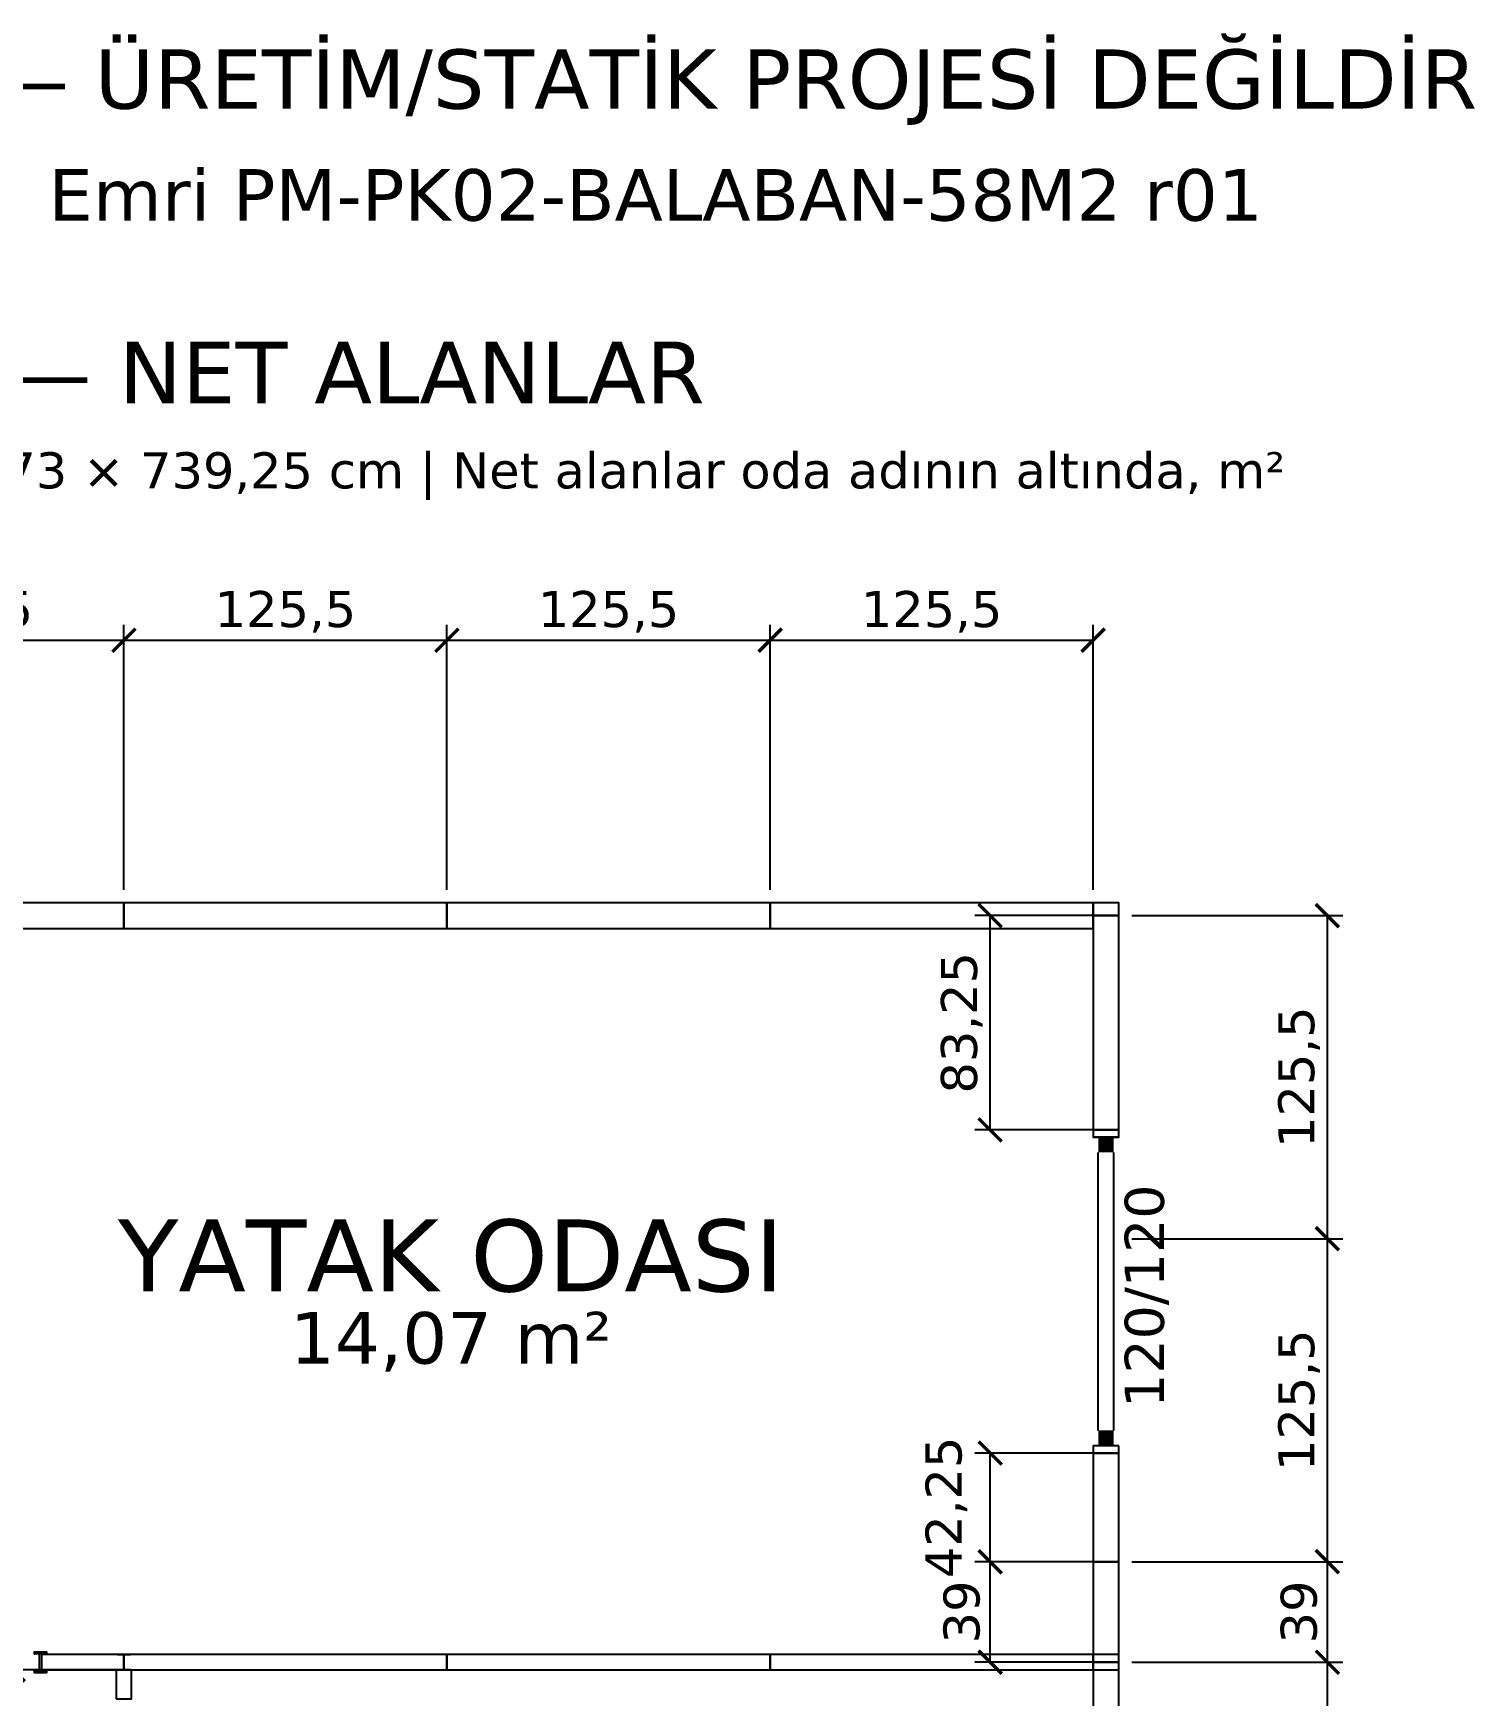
# Model space of a CAD drawing. Header units: centimetres. Extents: x -135 to 4159, y -1445 to 1077.
# Drawn here: x 1424 to 1984, y 431 to 1077 of the extents above; entities that cross this region are included whole.
import ezdxf
from ezdxf.enums import TextEntityAlignment as Align

# ---------------------------------------------------------------- set-up
doc = ezdxf.new("R2010")
doc.units = ezdxf.units.CM
for name, color, linetype in [('DIS_DUVAR_100', 30, 'Continuous'), ('DIS_UCLU_H_100', 3, 'Continuous'), ('IC_DUVAR_60', 30, 'Continuous'), ('IC_KAPILAR', 7, 'Continuous'), ('IC_UCLU_H_60', 3, 'Continuous'), ('KOSE_PROFIL_100', 8, 'Continuous'), ('ODA_ADLARI', 7, 'Continuous'), ('OLCULER', 7, 'Continuous'), ('OZEL_PANEL_OLCU_CM', 3, 'Continuous'), ('PENCERE', 10, 'Continuous'), ('PORTMAN_INFO', 7, 'Continuous')]:
    doc.layers.add(name, color=color, linetype=linetype)
doc.styles.add('PORTMAN', font='DejaVuSans.ttf')
doc.styles.get("Standard").update_dxf_attribs({"font": 'DejaVuSans.ttf'})
doc.dimstyles.new('PORTMAN', dxfattribs={"dimtxt": 14, "dimasz": 9, "dimexe": 6, "dimexo": 5, "dimgap": 4, "dimtad": 1, "dimtxsty": 'PORTMAN', "dimblk": 'ARCHTICK', "dimcen": 2.5, "dimazin": 3, "dimtfac": 0.5, "dimtmove": 2, "dimatfit": 3})

# ---------------------------------------------------------------- blocks, each defined once
blk = doc.blocks.new('BOM_D01_1255p0_DIS_DOLU')
blk.add_lwpolyline([(0, 0), (10, 0), (10, 125.5), (0, 125.5)], close=True)
blk = doc.blocks.new('kaynak-ic-kapi')
at = {"color": 133, "linetype": 'Continuous', "lineweight": 25, "true_color": 0x6ec1dd}
for p, q in [((54247.47, 7919.88), (54248.32, 7919.88)), ((54248.32, 7919.59), (54247.47, 7919.59)), ((54248.6, 7919.88), (54248.04, 7919.03)), ((54248.32, 7919.31), (54248.04, 7919.59)), ((54248.32, 7919.88), (54248.32, 7919.59)), ((54248.32, 7919.31), (54248.6, 7919.31)), ((54248.32, 7919.03), (54248.6, 7919.31)), ((54249.16, 7919.03), (54248.6, 7919.88)), ((54248.6, 7919.88), (54248.6, 7919.59)), ((54248.6, 7919.88), (54248.88, 7919.88)), ((54248.6, 7919.59), (54248.88, 7919.03)), ((54249.16, 7919.88), (54248.88, 7919.59)), ((54248.88, 7919.88), (54249.45, 7919.03)), ((54249.73, 7919.59), (54248.88, 7919.59)), ((54249.16, 7919.03), (54248.88, 7919.03)), ((54249.16, 7919.88), (54249.16, 7919.88)), ((54249.16, 7919.03), (54249.73, 7919.59)), ((54249.16, 7919.03), (54249.45, 7919.03)), ((54250.01, 7919.88), (54249.45, 7919.03)), ((54250.01, 7919.88), (54249.73, 7919.59)), ((54249.73, 7919.31), (54249.73, 7919.59)), ((54249.73, 7919.31), (54250.01, 7919.31)), ((54249.73, 7919.03), (54250.01, 7919.31)), ((54250.57, 7919.03), (54250.01, 7919.88)), ((54250.01, 7919.88), (54250.01, 7919.88)), ((54250.01, 7919.88), (54250.01, 7919.59)), ((54250.01, 7919.88), (54250.29, 7919.88)), ((54250.01, 7919.59), (54250.29, 7919.03)), ((54250.29, 7919.88), (54250.86, 7919.03)), ((54250.29, 7912.83), (54250.29, 7919.03)), ((54250.57, 7919.88), (54250.57, 7919.88)), ((54250.57, 7919.88), (54250.57, 7919.59)), ((54251.42, 7919.59), (54250.57, 7919.59)), ((54250.57, 7919.03), (54250.57, 7919.03)), ((54250.57, 7919.03), (54250.86, 7919.03)), ((54250.86, 7919.03), (54251.14, 7919.59)), ((54251.7, 7919.88), (54251.14, 7919.03)), ((54251.42, 7919.31), (54251.14, 7919.59)), ((54251.42, 7919.88), (54251.42, 7919.88)), ((54251.42, 7919.88), (54251.42, 7919.59)), ((54251.7, 7919.88), (54251.42, 7919.59)), ((54251.42, 7919.59), (54251.98, 7919.03)), ((54251.42, 7919.31), (54251.7, 7919.31)), ((54251.42, 7919.03), (54251.7, 7919.31)), ((54252.27, 7919.03), (54251.7, 7919.88)), ((54251.7, 7919.88), (54252.27, 7919.88)), ((54251.7, 7919.88), (54251.98, 7919.88)), ((54251.98, 7919.88), (54251.98, 7919.88)), ((54251.98, 7919.88), (54251.98, 7919.59)), ((54251.98, 7919.88), (54252.27, 7919.03)), ((54252.27, 7919.59), (54251.98, 7919.59)), ((54251.98, 7919.03), (54251.98, 7919.03)), ((54251.98, 7919.03), (54252.27, 7919.03)), ((54252.27, 7919.03), (54252.27, 7919.03)), ((54248.32, 7912.26), (54247.47, 7912.26)), ((54247.47, 7911.98), (54248.32, 7911.98)), ((54248.6, 7911.98), (54248.04, 7912.83)), ((54248.32, 7912.26), (54248.04, 7912.26)), ((54248.32, 7912.83), (54248.6, 7912.26)), ((54248.32, 7912.26), (54248.32, 7911.98)), ((54248.32, 7912.26), (54248.6, 7912.26)), ((54249.16, 7912.83), (54248.6, 7911.98)), ((54248.6, 7912.26), (54248.88, 7912.83)), ((54249.16, 7912.83), (54248.88, 7912.83)), ((54248.88, 7911.98), (54249.45, 7912.83)), ((54249.16, 7911.98), (54248.88, 7912.26)), ((54249.73, 7912.26), (54248.88, 7912.26)), ((54249.16, 7912.83), (54249.45, 7912.83)), ((54249.16, 7912.83), (54249.73, 7912.26)), ((54249.16, 7911.98), (54249.16, 7911.98)), ((54250.01, 7911.98), (54249.45, 7912.83)), ((54249.73, 7912.83), (54250.01, 7912.26)), ((54250.01, 7911.98), (54249.73, 7912.26)), ((54249.73, 7912.26), (54249.73, 7912.26)), ((54249.73, 7912.26), (54250.01, 7912.26)), ((54250.57, 7912.83), (54250.01, 7911.98)), ((54250.01, 7912.26), (54250.29, 7912.83)), ((54250.01, 7911.98), (54250.01, 7912.26)), ((54250.01, 7911.98), (54250.01, 7911.98)), ((54250.01, 7911.98), (54250.29, 7911.98)), ((54250.29, 7911.98), (54250.86, 7912.83)), ((54250.57, 7912.83), (54250.57, 7912.83)), ((54250.57, 7912.83), (54250.86, 7912.83)), ((54250.57, 7911.98), (54250.57, 7912.26)), ((54251.42, 7912.26), (54250.57, 7912.26)), ((54250.57, 7911.98), (54250.57, 7911.98)), ((54250.86, 7912.83), (54251.14, 7912.26)), ((54251.7, 7911.98), (54251.14, 7912.83)), ((54251.42, 7912.26), (54251.14, 7912.26)), ((54251.42, 7912.26), (54251.98, 7912.83)), ((54251.42, 7912.83), (54251.7, 7912.26)), ((54251.42, 7911.98), (54251.42, 7912.26)), ((54251.7, 7911.98), (54251.42, 7912.26)), ((54251.42, 7912.26), (54251.7, 7912.26)), ((54251.42, 7911.98), (54251.42, 7911.98)), ((54252.27, 7912.83), (54251.7, 7911.98)), ((54251.7, 7911.98), (54252.27, 7911.98)), ((54251.7, 7911.98), (54251.98, 7911.98)), ((54251.98, 7912.83), (54251.98, 7912.83)), ((54251.98, 7912.83), (54252.27, 7912.83)), ((54251.98, 7911.98), (54252.27, 7912.83)), ((54251.98, 7911.98), (54251.98, 7912.26)), ((54252.27, 7912.26), (54251.98, 7912.26)), ((54251.98, 7911.98), (54251.98, 7911.98)), ((54252.27, 7912.83), (54252.27, 7912.83))]:
    blk.add_line(p, q, dxfattribs=at)
for points in [[(54247.47, 7919.03), (54247.47, 7919.88), (54252.27, 7919.88), (54252.27, 7919.03)], [(54248.6, 7919.88), (54250.01, 7919.88), (54251.42, 7919.88)], [(54248.6, 7912.26), (54248.6, 7911.98), (54248.88, 7911.98)], [(54248.6, 7911.98), (54250.01, 7911.98), (54251.42, 7911.98)]]:
    blk.add_lwpolyline(points, dxfattribs=at)
blk.add_lwpolyline([(54247.47, 7912.83), (54252.27, 7912.83), (54252.27, 7911.98), (54247.47, 7911.98)], close=True, dxfattribs=at)
blk = doc.blocks.new('BOM_K01_IC_KAPI_ACIKLIK820')
at = {"layer": 'IC_KAPILAR'}
blk.add_blockref('kaynak-ic-kapi', (0, 0), dxfattribs=at)
blk = doc.blocks.new('BOM_I11_1255p0_IC_K01_SOL_ALT_KAYM102p5')
blk.add_lwpolyline([(0, 93.5), (6, 93.5), (6, 125.5), (0, 125.5)], close=True)
at = {"layer": 'IC_KAPILAR', "xscale": -1, "rotation": 90}
blk.add_blockref('BOM_K01_IC_KAPI_ACIKLIK820', (7918.93, 54342.969), dxfattribs=at)
blk = doc.blocks.new('BOM_I01_1255p0_IC_DOLU')
blk.add_lwpolyline([(0, 0), (6, 0), (6, 125.5), (0, 125.5)], close=True)
blk = doc.blocks.new('BOM_I04_1225p0_IC_K01_SAG_UST')
blk.add_lwpolyline([(0, 111.25), (6, 111.25), (6, 122.5), (0, 122.5)], close=True)
blk = doc.blocks.new('BOM_D10_390p0_DIS_DOLU')
blk.add_lwpolyline([(0, 0), (10, 0), (10, 39), (0, 39)], close=True)
blk = doc.blocks.new('BOM_D11_422p5_DIS_DOLU')
blk.add_lwpolyline([(0, 0), (10, 0), (10, 42.25), (0, 42.25)], close=True)
blk = doc.blocks.new('kaynak-pencere-120120')
at = {"layer": 'PENCERE', "color": 1}
for p, q in [((53387.01, 8192.86), (53397.01, 8192.86)), ((53389.01, 8186.86), (53389.01, 8078.86)), ((53395.01, 8186.86), (53395.01, 8078.86)), ((53387.01, 8072.86), (53397.01, 8072.86))]:
    blk.add_line(p, q, dxfattribs=at)
for points in [[(53389.01, 8192.86), (53389.01, 8186.86), (53395.01, 8192.86), (53395.01, 8186.86)], [(53389.01, 8072.86), (53389.01, 8078.86), (53395.01, 8072.86), (53395.01, 8078.86)]]:
    blk.add_solid(points, dxfattribs=at)
at = {"layer": 'PENCERE', "color": 0, "lineweight": 25}
blk.add_text('120/120', height=15.217, rotation=270, dxfattribs=at).set_placement((53369.52, 8178.03))
blk = doc.blocks.new('BOM_P01_PENCERE_1200x1200')
at = {"layer": 'PENCERE'}
blk.add_blockref('kaynak-pencere-120120', (0, 0), dxfattribs=at)
blk = doc.blocks.new('BOM_D02_1255p0_DIS_P01')
for points in [[(0, 122.75), (10, 122.75), (10, 125.5), (0, 125.5)], [(0, 0), (10, 0), (10, 2.75), (0, 2.75)]]:
    blk.add_lwpolyline(points, close=True)
at = {"layer": 'PENCERE'}
blk.add_blockref('BOM_P01_PENCERE_1200x1200', (-53387.006, -8070.111), dxfattribs=at)
blk = doc.blocks.new('BOM_D12_832p5_DIS_DOLU')
blk.add_lwpolyline([(0, 0), (10, 0), (10, 83.25), (0, 83.25)], close=True)
blk = doc.blocks.new('BOM_B02_DIS_KOSE_100x50')
blk.add_lwpolyline([(0, 0), (10, 0), (10, 5), (0, 5)], close=True)
blk = doc.blocks.new('BOM_B05_UCLU_H_DIS_100x60')
blk.add_lwpolyline([(-5, -3), (5, -3), (5, 3), (-5, 3)], close=True)
blk = doc.blocks.new('BOM_B03_UCLU_H_60')
for p, q in [((-3, -2.5), (-3, 2.5)), ((3, 0), (-3, 0)), ((-3, 0), (-3, -2.5)), ((5.5, 3), (3, 3)), ((3, 3), (3, -3)), ((3, -2.5), (3, 2.5)), ((3, -2.5), (3, 0)), ((3, -3), (5.5, -3))]:
    blk.add_line(p, q)
blk = doc.blocks.new('_ARCHTICK')
at = {"color": 0, "linetype": 'BYBLOCK', "const_width": 0.15}
blk.add_lwpolyline([(-0.5, -0.5), (0.5, 0.5)], dxfattribs=at)

msp = doc.modelspace()

# ---------------------------------------------------------------- block references
at = {"layer": 'DIS_DUVAR_100'}
for name, p, rotation in [('BOM_D01_1255p0_DIS_DOLU', (1334, 739.25), 270), ('BOM_D01_1255p0_DIS_DOLU', (1459.5, 739.25), 270), ('BOM_D01_1255p0_DIS_DOLU', (1585, 739.25), 270), ('BOM_D01_1255p0_DIS_DOLU', (1710.5, 739.25), 270), ('BOM_D02_1255p0_DIS_P01', (1846, 651), 180)]:
    msp.add_blockref(name, p, dxfattribs=dict(at, rotation=rotation))
for name, p in [('BOM_D12_832p5_DIS_DOLU', (1836, 651)), ('BOM_D11_422p5_DIS_DOLU', (1836, 483.25)), ('BOM_D10_390p0_DIS_DOLU', (1836, 444.25)), ('BOM_D01_1255p0_DIS_DOLU', (1836, 318.75))]:
    msp.add_blockref(name, p, dxfattribs=at)
at = {"layer": 'DIS_UCLU_H_100', "rotation": 180}
msp.add_blockref('BOM_B05_UCLU_H_DIS_100x60', (1841, 444.25), dxfattribs=at)
at = {"layer": 'IC_DUVAR_60', "rotation": 270}
for name, p in [('BOM_I11_1255p0_IC_K01_SOL_ALT_KAYM102p5', (1334, 447.25)), ('BOM_I01_1255p0_IC_DOLU', (1459.5, 447.25)), ('BOM_I01_1255p0_IC_DOLU', (1585, 447.25)), ('BOM_I01_1255p0_IC_DOLU', (1710.5, 447.25))]:
    msp.add_blockref(name, p, dxfattribs=at)
at = {"layer": 'IC_DUVAR_60'}
msp.add_blockref('BOM_I04_1225p0_IC_K01_SAG_UST', (1456.5, 318.75), dxfattribs=at)
at = {"layer": 'IC_UCLU_H_60', "rotation": 270}
msp.add_blockref('BOM_B03_UCLU_H_60', (1459.5, 444.25), dxfattribs=at)
at = {"layer": 'KOSE_PROFIL_100'}
msp.add_blockref('BOM_B02_DIS_KOSE_100x50', (1836, 734.25), dxfattribs=at)

# ---------------------------------------------------------------- texts
at = {"layer": 'ODA_ADLARI', "style": 'PORTMAN'}
for s, height, p in [('KAT PLANI — NET ALANLAR', 24, (1459.5, 945.25)), ('PK-02 | 6 PANO x 5 PANO + 101,75 cm | 773 × 739,25 cm | Net alanlar oda adının altında, m²', 14, (1459.5, 907.25)), ('YATAK ODASI', 28, (1586.5, 602.25)), ('14,07 m²', 20, (1586.5, 570.25))]:
    msp.add_text(s, height=height, dxfattribs=at).set_placement(p, align=Align.MIDDLE_CENTER)
at = {"layer": 'PORTMAN_INFO', "style": 'PORTMAN'}
for s, height, p in [('ÖN ONAYA SUNULAN TASLAK — ÜRETİM/STATİK PROJESİ DEĞİLDİR', 23, (1459.5, 1059.25)), ('PORTMAN | Loftev / PK-02 | İş Emri PM-PK02-BALABAN-58M2 r01', 20, (1459.5, 1014.25))]:
    msp.add_text(s, height=height, dxfattribs=at).set_placement(p, align=Align.MIDDLE_CENTER)

# ---------------------------------------------------------------- dimensions: what is measured, and where the dimension line sits
at = {"layer": 'OLCULER'}
for base, p1, p2 in [((1334, 841.25), (1334, 739.25), (1459.5, 739.25)), ((1459.5, 841.25), (1459.5, 739.25), (1585, 739.25)), ((1585, 841.25), (1585, 739.25), (1710.5, 739.25)), ((1710.5, 841.25), (1710.5, 739.25), (1836, 739.25))]:
    msp.add_linear_dim(base=base, p1=p1, p2=p2, dimstyle='PORTMAN', override={"dimtxt": 14, "dimasz": 9, "dimexe": 6, "dimexo": 5, "dimdec": 2, "dimzin": 8, "dimdsep": 44}, dxfattribs=at).render()
for base, p1, p2 in [((1927, 608.75), (1846, 608.75), (1846, 734.25)), ((1927, 483.25), (1846, 483.25), (1846, 608.75)), ((1927, 444.25), (1846, 444.25), (1846, 483.25)), ((1927, 357.75), (1846, 357.75), (1846, 444.25))]:
    msp.add_linear_dim(base=base, p1=p1, p2=p2, angle=90, dimstyle='PORTMAN', override={"dimtxt": 14, "dimasz": 9, "dimexe": 6, "dimexo": 5, "dimdec": 2, "dimzin": 8, "dimdsep": 44}, dxfattribs=at).render()
at = {"layer": 'OZEL_PANEL_OLCU_CM'}
for base, p1, p2 in [((1796, 651), (1846, 651), (1846, 734.25)), ((1796, 483.25), (1846, 483.25), (1846, 525.5)), ((1796, 444.25), (1846, 444.25), (1846, 483.25)), ((1416.5, 318.75), (1462.5, 318.75), (1462.5, 441.25))]:
    msp.add_linear_dim(base=base, p1=p1, p2=p2, angle=90, dimstyle='PORTMAN', override={"dimtxt": 14, "dimasz": 9, "dimexe": 6, "dimexo": 5, "dimdec": 2, "dimzin": 8, "dimdsep": 44}, dxfattribs=at).render()

doc.saveas('drawing.dxf')
